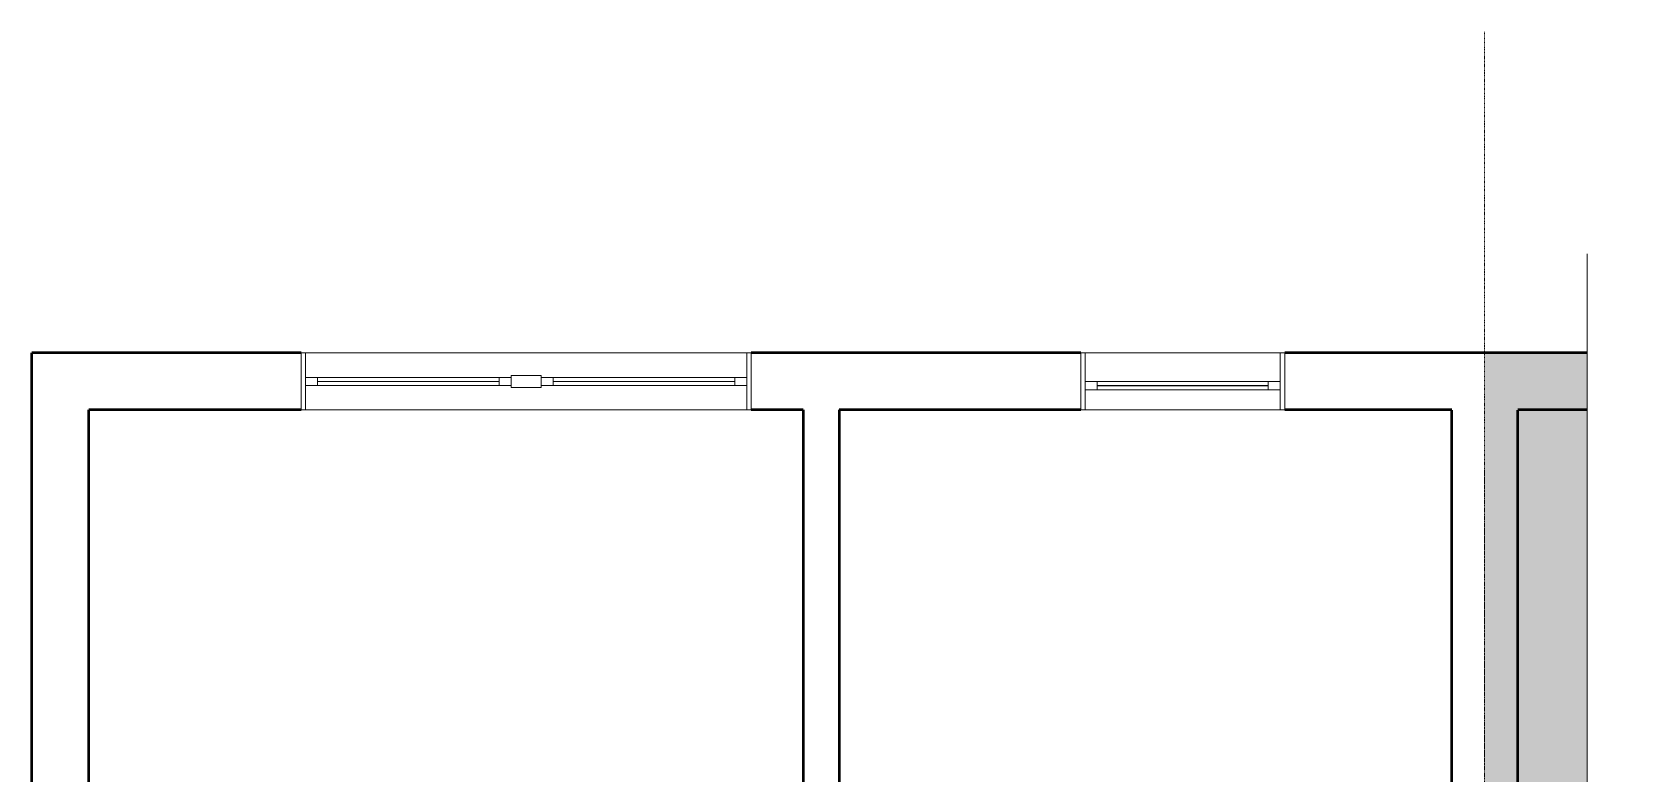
# Model space of a CAD drawing. Header units: inches. Extents: x -961 to 1381, y -1063 to 1035.
# Drawn here: x 1046.1 to 1311.2, y -395.1 to -271.6 of the extents above; entities that cross this region are included whole.
import ezdxf

# ---------------------------------------------------------------- set-up
doc = ezdxf.new("R2010")
doc.units = ezdxf.units.IN
doc.header["$LTSCALE"] = 0.2
doc.header["$MEASUREMENT"] = 0
doc.linetypes.add('STYLE_06', pattern=[1.04164, 0.625, -0.20828, 0.06943, -0.13893])
for name, color, linetype, lineweight in [('_MD Elevations (2D)', 7, 'Continuous', 5), ('None', 7, 'Continuous', 5), ('Sills', 7, 'Continuous', 5)]:
    doc.layers.add(name, color=color, linetype=linetype, lineweight=lineweight)

# ---------------------------------------------------------------- blocks, each defined once
blk = doc.blocks.new('Group-859')
at = {"layer": 'None', "color": 7, "linetype": 'Continuous', "lineweight": 5}
for points in [[(-37.5, 4.75), (-36.75, 4.75), (-36.75, -4.75), (-37.5, -4.75)], [(36.75, 4.75), (37.5, 4.75), (37.5, -4.75), (36.75, -4.75)]]:
    blk.add_lwpolyline(points, close=True, dxfattribs=at)
blk = doc.blocks.new('Group-860')
at = {"layer": 'None', "color": 7, "linetype": 'Continuous', "lineweight": 5}
for p, q in [((-37.5, 4.75), (-36.75, 4.75)), ((-36.75, 4.75), (-36.75, -4.75)), ((37.5, 4.75), (36.75, 4.75)), ((36.75, 4.75), (36.75, -4.75)), ((-37.5, -4.75), (-36.75, -4.75)), ((37.5, -4.75), (36.75, -4.75))]:
    blk.add_line(p, q, dxfattribs=at)
at = {"layer": 'None', "color": 7}
blk.add_blockref('Group-859', (0, 0), dxfattribs=at)
blk = doc.blocks.new('Group-861')
at = {"layer": 'None', "color": 7, "linetype": 'Continuous', "lineweight": 5}
for p, q in [((-36.75, 0.6875), (-36.75, -0.6875)), ((-2.5, 0.6875), (-2.5, -0.6875))]:
    blk.add_line(p, q, dxfattribs=at)
blk = doc.blocks.new('Group-862')
at = {"layer": 'None', "color": 7, "linetype": 'Continuous', "lineweight": 5}
for points in [[(-36.75, 0.6875), (-34.75, 0.6875), (-34.75, -0.6875), (-36.75, -0.6875)], [(-4.5, 0.6875), (-2.5, 0.6875), (-2.5, -0.6875), (-4.5, -0.6875)]]:
    blk.add_lwpolyline(points, close=True, dxfattribs=at)
blk = doc.blocks.new('Group-863')
at = {"layer": 'None', "color": 7, "linetype": 'Continuous', "lineweight": 5}
for p, q in [((-36.75, 0.6875), (-34.75, 0.6875)), ((-34.75, 0.6875), (-34.75, -0.6875)), ((-2.5, 0.6875), (-4.5, 0.6875)), ((-4.5, 0.6875), (-4.5, -0.6875)), ((-36.75, -0.6875), (-34.75, -0.6875)), ((-2.5, -0.6875), (-4.5, -0.6875))]:
    blk.add_line(p, q, dxfattribs=at)
blk.add_lwpolyline([(-34.75, 0.6875), (-4.5, 0.6875), (-4.5, -0.6875), (-34.75, -0.6875)], close=True, dxfattribs=at)
at = {"layer": 'None', "color": 7}
for name in ['Group-861', 'Group-862']:
    blk.add_blockref(name, (0, 0), dxfattribs=at)
blk = doc.blocks.new('Group-864')
at = {"layer": 'None', "color": 7, "linetype": 'Continuous', "lineweight": 5}
blk.add_lwpolyline([(-34.75, 0.025), (-4.5, 0.025), (-4.5, -0.025), (-34.75, -0.025)], close=True, dxfattribs=at)
blk = doc.blocks.new('Group-865')
at = {"layer": 'None', "color": 7, "linetype": 'Continuous', "lineweight": 5}
for p, q in [((-34.75, 0.025), (-4.5, 0.025)), ((-34.75, -0.025), (-4.5, -0.025))]:
    blk.add_line(p, q, dxfattribs=at)
at = {"layer": 'None', "color": 7}
blk.add_blockref('Group-864', (0, 0), dxfattribs=at)
blk = doc.blocks.new('Group-866')
at = {"layer": 'None', "color": 7, "linetype": 'Continuous', "lineweight": 5}
for p, q in [((2.5, 0.6875), (2.5, -0.6875)), ((36.75, 0.6875), (36.75, -0.6875))]:
    blk.add_line(p, q, dxfattribs=at)
blk = doc.blocks.new('Group-867')
at = {"layer": 'None', "color": 7, "linetype": 'Continuous', "lineweight": 5}
for points in [[(2.5, 0.6875), (4.5, 0.6875), (4.5, -0.6875), (2.5, -0.6875)], [(34.75, 0.6875), (36.75, 0.6875), (36.75, -0.6875), (34.75, -0.6875)]]:
    blk.add_lwpolyline(points, close=True, dxfattribs=at)
blk = doc.blocks.new('Group-868')
at = {"layer": 'None', "color": 7, "linetype": 'Continuous', "lineweight": 5}
for p, q in [((2.5, 0.6875), (4.5, 0.6875)), ((4.5, 0.6875), (4.5, -0.6875)), ((36.75, 0.6875), (34.75, 0.6875)), ((34.75, 0.6875), (34.75, -0.6875)), ((2.5, -0.6875), (4.5, -0.6875)), ((36.75, -0.6875), (34.75, -0.6875))]:
    blk.add_line(p, q, dxfattribs=at)
blk.add_lwpolyline([(4.5, 0.6875), (34.75, 0.6875), (34.75, -0.6875), (4.5, -0.6875)], close=True, dxfattribs=at)
at = {"layer": 'None', "color": 7}
for name in ['Group-866', 'Group-867']:
    blk.add_blockref(name, (0, 0), dxfattribs=at)
blk = doc.blocks.new('Group-869')
at = {"layer": 'None', "color": 7, "linetype": 'Continuous', "lineweight": 5}
blk.add_lwpolyline([(4.5, 0.025), (34.75, 0.025), (34.75, -0.025), (4.5, -0.025)], close=True, dxfattribs=at)
blk = doc.blocks.new('Group-870')
at = {"layer": 'None', "color": 7, "linetype": 'Continuous', "lineweight": 5}
for p, q in [((4.5, 0.025), (34.75, 0.025)), ((4.5, -0.025), (34.75, -0.025))]:
    blk.add_line(p, q, dxfattribs=at)
at = {"layer": 'None', "color": 7}
blk.add_blockref('Group-869', (0, 0), dxfattribs=at)
blk = doc.blocks.new('Group-871')
at = {"layer": 'Sills'}
for name in ['Group-863', 'Group-865', 'Group-868', 'Group-870']:
    blk.add_blockref(name, (0, 0), dxfattribs=at)
blk = doc.blocks.new('Window (2D)-40')
at = {"color": 7, "linetype": 'Continuous', "lineweight": 5}
blk.add_wipeout([(-37.5, 4.75), (37.5, 4.75), (37.5, -4.75), (-37.5, -4.75)], dxfattribs=at).dxf.layer = 'None'
at = {"layer": 'None', "color": 7, "linetype": 'Continuous', "lineweight": 5}
for p, q in [((-37.5, 4.75), (37.5, 4.75)), ((-37.5, -4.75), (37.5, -4.75))]:
    blk.add_line(p, q, dxfattribs=at)
blk.add_lwpolyline([(-2.5, 1), (2.5, 1), (2.5, -1), (-2.5, -1)], close=True, dxfattribs=at)
at = {"layer": 'None', "color": 7}
for name in ['Group-860', 'Group-871']:
    blk.add_blockref(name, (0, 0), dxfattribs=at)
blk = doc.blocks.new('Group-873')
at = {"layer": 'None', "color": 7, "linetype": 'Continuous', "lineweight": 5}
for points in [[(-17, 4.75), (-16.25, 4.75), (-16.25, -4.75), (-17, -4.75)], [(16.25, 4.75), (17, 4.75), (17, -4.75), (16.25, -4.75)]]:
    blk.add_lwpolyline(points, close=True, dxfattribs=at)
blk = doc.blocks.new('Group-874')
at = {"layer": 'None', "color": 7, "linetype": 'Continuous', "lineweight": 5}
for p, q in [((-17, 4.75), (-16.25, 4.75)), ((-16.25, 4.75), (-16.25, -4.75)), ((17, 4.75), (16.25, 4.75)), ((16.25, 4.75), (16.25, -4.75)), ((-17, -4.75), (-16.25, -4.75)), ((17, -4.75), (16.25, -4.75))]:
    blk.add_line(p, q, dxfattribs=at)
at = {"layer": 'None', "color": 7}
blk.add_blockref('Group-873', (0, 0), dxfattribs=at)
blk = doc.blocks.new('Group-875')
at = {"layer": 'None', "color": 7, "linetype": 'Continuous', "lineweight": 5}
for p, q in [((-16.25, 1.375), (-16.25, 0)), ((16.25, 1.375), (16.25, 0))]:
    blk.add_line(p, q, dxfattribs=at)
blk = doc.blocks.new('Group-876')
at = {"layer": 'None', "color": 7, "linetype": 'Continuous', "lineweight": 5}
for points in [[(-16.25, 1.375), (-14.25, 1.375), (-14.25, 0), (-16.25, 0)], [(14.25, 1.375), (16.25, 1.375), (16.25, 0), (14.25, 0)]]:
    blk.add_lwpolyline(points, close=True, dxfattribs=at)
blk = doc.blocks.new('Group-877')
at = {"layer": 'None', "color": 7, "linetype": 'Continuous', "lineweight": 5}
for p, q in [((-16.25, 1.375), (-14.25, 1.375)), ((-16.25, 0), (-14.25, 0)), ((-14.25, 1.375), (-14.25, 0)), ((16.25, 1.375), (14.25, 1.375)), ((14.25, 1.375), (14.25, 0)), ((16.25, 0), (14.25, 0))]:
    blk.add_line(p, q, dxfattribs=at)
blk.add_lwpolyline([(-14.25, 1.375), (14.25, 1.375), (14.25, 0), (-14.25, 0)], close=True, dxfattribs=at)
at = {"layer": 'None', "color": 7}
for name in ['Group-875', 'Group-876']:
    blk.add_blockref(name, (0, 0), dxfattribs=at)
blk = doc.blocks.new('Group-878')
at = {"layer": 'None', "color": 7, "linetype": 'Continuous', "lineweight": 5}
blk.add_lwpolyline([(-14.25, 0.7125), (14.25, 0.7125), (14.25, 0.6625), (-14.25, 0.6625)], close=True, dxfattribs=at)
blk = doc.blocks.new('Group-879')
at = {"layer": 'None', "color": 7, "linetype": 'Continuous', "lineweight": 5}
for p, q in [((-14.25, 0.7125), (14.25, 0.7125)), ((-14.25, 0.6625), (14.25, 0.6625))]:
    blk.add_line(p, q, dxfattribs=at)
at = {"layer": 'None', "color": 7}
blk.add_blockref('Group-878', (0, 0), dxfattribs=at)
blk = doc.blocks.new('Window (2D)-41')
at = {"color": 7, "linetype": 'Continuous', "lineweight": 5}
blk.add_wipeout([(-17, 4.75), (17, 4.75), (17, -4.75), (-17, -4.75)], dxfattribs=at).dxf.layer = 'None'
at = {"layer": 'None', "color": 7, "linetype": 'Continuous', "lineweight": 5}
for p, q in [((-17, 4.75), (17, 4.75)), ((-17, -4.75), (17, -4.75))]:
    blk.add_line(p, q, dxfattribs=at)
at = {"layer": 'None', "color": 7}
blk.add_blockref('Group-874', (0, 0), dxfattribs=at)
at = {"layer": 'Sills'}
for name in ['Group-877', 'Group-879']:
    blk.add_blockref(name, (0, 0), dxfattribs=at)
blk = doc.blocks.new('Break Line-15')
at = {"layer": 'None', "color": 7, "linetype": 'Continuous', "lineweight": 20}
blk.add_lwpolyline([(0, 0), (263.25, 0), (264.75, 6), (267.75, -6), (269.25, 0), (532.5, 0)], dxfattribs=at)
blk = doc.blocks.new('Group-1008')
at = {"color": 7, "linetype": 'Continuous', "lineweight": 5}
for points in [[(1091, -325.12), (1091, -334.62), (1055.65, -334.62), (1046.15, -325.12)], [(1220.88, -325.12), (1220.88, -334.62), (1166, -334.62), (1166, -325.12)], [(1293.7, -756.79), (1282.7, -747.29), (1282.7, -334.62), (1293.7, -334.62)]]:
    blk.add_wipeout(points, dxfattribs=at).dxf.layer = 'None'
at = {"layer": 'None', "color": 7, "linetype": 'Continuous', "lineweight": 50}
for p, q in [((1091, -325.12), (1046.15, -325.12)), ((1220.88, -325.12), (1166, -325.12)), ((1091, -334.62), (1055.65, -334.62)), ((1174.65, -334.62), (1166, -334.62)), ((1220.88, -334.62), (1180.65, -334.62)), ((1282.7, -477.87), (1282.7, -334.62)), ((1293.7, -756.79), (1293.7, -334.62))]:
    blk.add_line(p, q, dxfattribs=at)
at = {"layer": 'None', "color": 7}
blk.add_blockref('Window (2D)-40', (1128.5, -329.87), dxfattribs=at)
at = {"color": 7, "linetype": 'Continuous', "lineweight": 5}
for points in [[(1055.65, -404.87), (1046.15, -404.87), (1046.15, -325.12), (1055.65, -334.62)], [(1305.25, -325.12), (1305.25, -334.62), (1254.88, -334.62), (1254.88, -325.12)], [(1174.65, -334.62), (1180.65, -334.62), (1180.65, -485.87), (1174.65, -485.87)]]:
    blk.add_wipeout(points, dxfattribs=at).dxf.layer = 'None'
at = {"layer": 'None', "color": 7, "linetype": 'STYLE_06', "lineweight": 5}
blk.add_line((1288.15, -271.62), (1288.15, -881.45), dxfattribs=at)
at = {"layer": 'None', "color": 7, "linetype": 'Continuous', "lineweight": 50}
for p, q in [((1046.15, -404.87), (1046.15, -325.12)), ((1305.25, -325.12), (1254.88, -325.12)), ((1055.65, -404.87), (1055.65, -334.62)), ((1174.65, -334.62), (1174.65, -485.87)), ((1180.65, -334.62), (1180.65, -477.87)), ((1282.7, -334.62), (1254.88, -334.62)), ((1305.25, -334.62), (1293.7, -334.62))]:
    blk.add_line(p, q, dxfattribs=at)
at = {"layer": 'None', "color": 7, "linetype": 'Continuous'}
blk.add_solid([(1288.15, -829.12), (1288.15, -325.12), (1305.25, -829.12), (1305.25, -325.12)], dxfattribs=at)
at = {"layer": 'None', "color": 7, "rotation": -90}
blk.add_blockref('Break Line-15', (1305.25, -308.62), dxfattribs=at)
at = {"layer": 'None', "color": 7, "xscale": -1, "rotation": 180}
blk.add_blockref('Window (2D)-41', (1237.88, -329.87), dxfattribs=at)
blk = doc.blocks.new('Break Line-19')
at = {"layer": 'None', "color": 7, "linetype": 'Continuous', "lineweight": 20}
blk.add_lwpolyline([(0, 0), (263.25, 0), (264.75, 6), (267.75, -6), (269.25, 0), (532.5, 0)], dxfattribs=at)
blk = doc.blocks.new('Group-1260')
at = {"layer": 'None', "color": 7, "linetype": 'STYLE_06', "lineweight": 5}
blk.add_line((1288.15, -344.96), (1288.15, -954.78), dxfattribs=at)
at = {"layer": 'None', "color": 7, "rotation": -90}
blk.add_blockref('Break Line-19', (1305.25, -381.96), dxfattribs=at)
blk = doc.blocks.new('MD Elevations (2D)')
at = {"layer": 'None', "color": 7}
blk.add_blockref('Group-1008', (0, 0), dxfattribs=at)
blk.add_blockref('Group-1260', (0, 0), dxfattribs=at)

msp = doc.modelspace()

# ---------------------------------------------------------------- block references
at = {"layer": '_MD Elevations (2D)'}
msp.add_blockref('MD Elevations (2D)', (0, 0), dxfattribs=at)

doc.saveas('drawing.dxf')
